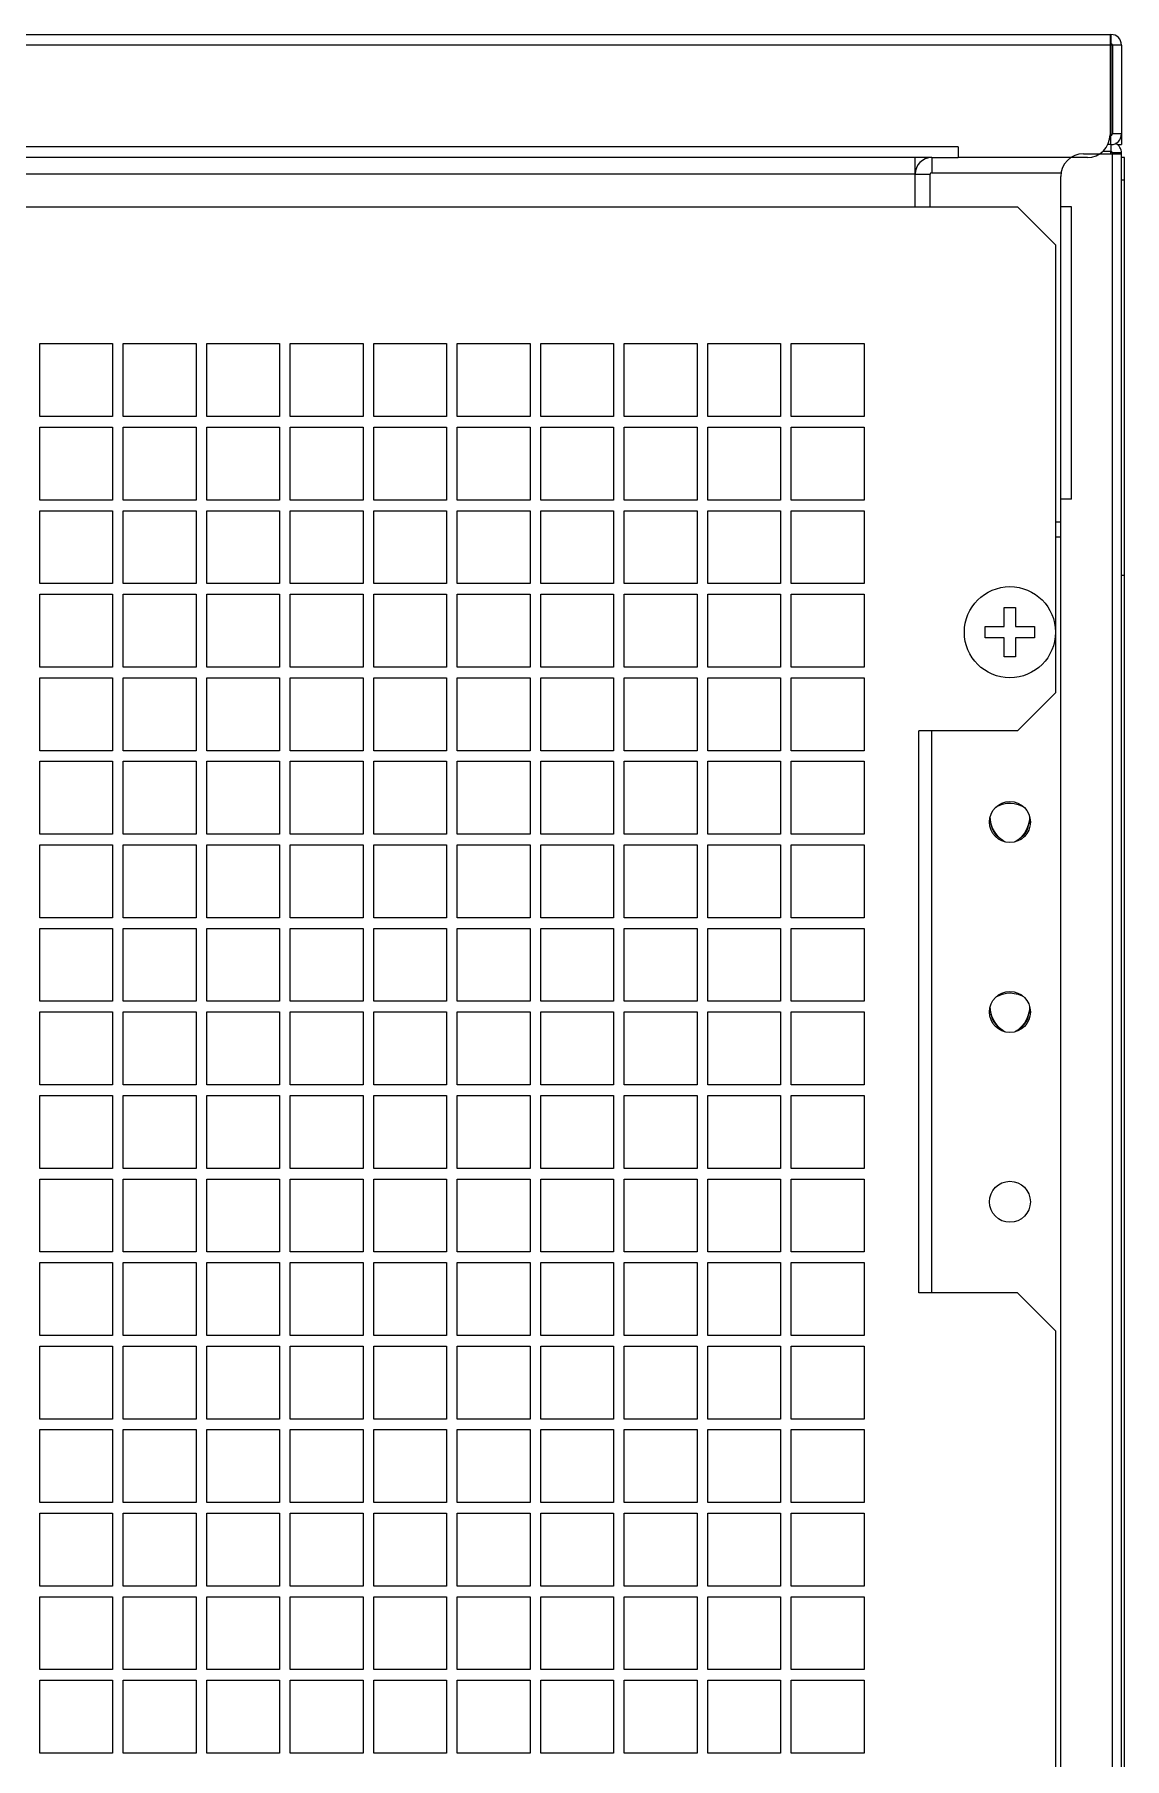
# Model space of a CAD drawing. Header units: millimetres. Extents: x 0 to 191, y 0 to 126.
# Drawn here: x 176.33 to 190.69, y 67.72 to 90.42 of the extents above; entities that cross this region are included whole.
import ezdxf

# ---------------------------------------------------------------- set-up
doc = ezdxf.new("R2010")
doc.units = ezdxf.units.MM
for name, color, linetype in [('2401-00460-M6-12PSTTHC_0', 7, 'Continuous'), ('4212-06586_0', 7, 'Continuous'), ('4212-06592_0', 7, 'Continuous'), ('4212-06607_0', 7, 'Continuous'), ('4212-06611_0', 7, 'Continuous'), ('4212-12590_0', 7, 'Continuous'), ('4212-12608_0', 7, 'Continuous'), ('4212-12662_0', 7, 'Continuous')]:
    doc.layers.add(name, color=color, linetype=linetype)

msp = doc.modelspace()

# ---------------------------------------------------------------- linework, layer by layer
at = {"layer": '2401-00460-M6-12PSTTHC_0', "color": 7, "linetype": 'Continuous'}
for p, q in [((189.105, 82.875), (189.255, 82.875)), ((189.105, 82.625), (189.105, 82.875)), ((189.255, 82.875), (189.255, 82.625)), ((188.855, 82.625), (189.105, 82.625)), ((188.855, 82.475), (188.855, 82.625)), ((189.105, 82.475), (188.855, 82.475)), ((189.105, 82.225), (189.105, 82.475)), ((189.255, 82.625), (189.505, 82.625)), ((189.505, 82.475), (189.255, 82.475)), ((189.255, 82.475), (189.255, 82.225)), ((189.505, 82.625), (189.505, 82.475)), ((189.255, 82.225), (189.105, 82.225)), ((188.928, 80.049), (188.91, 80.05)), ((188.93, 80.037), (188.911, 80.035)), ((189.43, 80.037), (189.449, 80.035)), ((189.432, 80.049), (189.45, 80.05)), ((189.044, 79.841), (189.033, 79.825)), ((189.316, 79.841), (189.327, 79.825)), ((188.928, 77.549), (188.91, 77.55)), ((188.93, 77.537), (188.911, 77.535)), ((189.43, 77.537), (189.449, 77.535)), ((189.432, 77.549), (189.45, 77.55)), ((189.044, 77.341), (189.033, 77.325)), ((189.316, 77.341), (189.327, 77.325))]:
    msp.add_line(p, q, dxfattribs=at)
for points in [[(189.001, 80.251), (189.024, 80.264), (189.081, 80.285), (189.135, 80.297), (189.187, 80.3), (189.238, 80.295), (189.289, 80.282), (189.342, 80.261), (189.359, 80.252)], [(189.11, 79.79), (189.069, 79.819), (189.021, 79.863), (188.984, 79.911), (188.956, 79.962), (188.935, 80.017), (188.923, 80.078), (188.92, 80.119)], [(189.44, 80.119), (189.437, 80.073), (189.422, 80.008), (189.4, 79.952), (189.37, 79.902), (189.333, 79.857), (189.287, 79.815), (189.251, 79.791)], [(189.001, 77.751), (189.024, 77.764), (189.081, 77.785), (189.135, 77.797), (189.187, 77.8), (189.238, 77.795), (189.289, 77.782), (189.342, 77.761), (189.359, 77.752)], [(189.11, 77.29), (189.069, 77.319), (189.021, 77.363), (188.984, 77.411), (188.956, 77.462), (188.935, 77.517), (188.923, 77.578), (188.92, 77.619)], [(189.44, 77.619), (189.437, 77.573), (189.422, 77.508), (189.4, 77.452), (189.37, 77.402), (189.333, 77.357), (189.287, 77.315), (189.251, 77.291)]]:
    msp.add_lwpolyline(points, dxfattribs=at)
msp.add_circle((189.18, 82.55), 0.6, dxfattribs=at)
for centre, start, end in [((189.18, 80.05), 183.0907, 236.9093), ((189.18, 80.05), 303.0907, 356.9093), ((189.18, 77.55), 183.0907, 236.9093), ((189.18, 77.55), 303.0907, 356.9093)]:
    msp.add_arc(centre, 0.25, start, end, dxfattribs=at)
at = {"layer": '4212-06586_0', "color": 7, "linetype": 'Continuous'}
for p, q in [((189.85, 83.8), (189.78, 83.8)), ((188.15, 73.85), (188.15, 81.25))]:
    msp.add_line(p, q, dxfattribs=at)
for centre in [(189.18, 80.05), (189.18, 77.55), (189.18, 75.05)]:
    msp.add_circle(centre, 0.27, dxfattribs=at)
at = {"layer": '4212-06592_0', "color": 7, "linetype": 'Continuous'}
for p, q in [((188.15, 88.8), (188.5, 88.8)), ((188.15, 88.8), (188.15, 88.6)), ((187.93, 88.58), (188.13, 88.58)), ((187.93, 88.15), (187.93, 88.58)), ((188.13, 88.15), (188.13, 88.58)), ((188.15, 88.6), (189.855, 88.6)), ((189.85, 84), (189.78, 84)), ((189.85, 83.8), (189.78, 83.8))]:
    msp.add_line(p, q, dxfattribs=at)
for radius in [0.22, 0.02]:
    msp.add_arc((188.15, 88.58), radius, 90, 180, dxfattribs=at)
at = {"layer": '4212-06607_0', "color": 7, "linetype": 'Continuous'}
for p, q in [((190.15, 88.85), (190.65, 88.85)), ((190.51, 88.88), (190.403, 88.88)), ((190.51, 88.97), (190.51, 88.88)), ((190.65, 88.86), (190.53, 88.86)), ((190.53, 88.86), (190.53, 88.85)), ((190.53, 3.75), (190.53, 88.85)), ((190.65, 3.74), (190.65, 88.86)), ((189.85, 4.05), (189.85, 88.55)), ((189.99, 88.15), (189.85, 88.15)), ((189.99, 84.3), (189.99, 88.15)), ((189.99, 84.3), (189.85, 84.3))]:
    msp.add_line(p, q, dxfattribs=at)
for centre, radius, start, end in [((190.51, 88.86), 0.14, 0, 63.4284), ((190.15, 88.55), 0.3, 90, 180), ((190.51, 88.86), 0.02, 0, 90)]:
    msp.add_arc(centre, radius, start, end, dxfattribs=at)
at = {"layer": '4212-06611_0', "color": 7, "linetype": 'Continuous'}
for p, q in [((190.69, 88.8), (190.65, 88.8)), ((190.69, 3.8), (190.69, 88.8)), ((190.69, 88.5), (190.65, 88.5)), ((190.65, 83.3), (190.69, 83.3))]:
    msp.add_line(p, q, dxfattribs=at)
at = {"layer": '4212-12590_0', "color": 7, "linetype": 'Continuous'}
for p, q in [((187.93, 88.15), (187.93, 88.8)), ((187.93, 88.58), (122.93, 88.58))]:
    msp.add_line(p, q, dxfattribs=at)
at = {"layer": '4212-12608_0', "color": 7, "linetype": 'Continuous'}
for p, q in [((121.58, 88.15), (189.28, 88.15)), ((189.78, 87.65), (189.28, 88.15)), ((189.78, 87.65), (189.78, 81.75)), ((176.4, 86.35), (177.36, 86.35)), ((176.4, 85.39), (176.4, 86.35)), ((177.36, 86.35), (177.36, 85.39)), ((177.5, 86.35), (178.46, 86.35)), ((177.5, 85.39), (177.5, 86.35)), ((178.46, 86.35), (178.46, 85.39)), ((178.6, 86.35), (179.56, 86.35)), ((178.6, 85.39), (178.6, 86.35)), ((179.56, 86.35), (179.56, 85.39)), ((179.7, 86.35), (180.66, 86.35)), ((179.7, 85.39), (179.7, 86.35)), ((180.66, 86.35), (180.66, 85.39)), ((180.8, 86.35), (181.76, 86.35)), ((180.8, 85.39), (180.8, 86.35)), ((181.76, 86.35), (181.76, 85.39)), ((181.9, 86.35), (182.86, 86.35)), ((181.9, 85.39), (181.9, 86.35)), ((182.86, 86.35), (182.86, 85.39)), ((183, 86.35), (183.96, 86.35)), ((183, 85.39), (183, 86.35)), ((183.96, 86.35), (183.96, 85.39)), ((184.1, 86.35), (185.06, 86.35)), ((184.1, 85.39), (184.1, 86.35)), ((185.06, 86.35), (185.06, 85.39)), ((185.2, 86.35), (186.16, 86.35)), ((185.2, 85.39), (185.2, 86.35)), ((186.16, 86.35), (186.16, 85.39)), ((186.3, 86.35), (187.26, 86.35)), ((186.3, 85.39), (186.3, 86.35)), ((187.26, 86.35), (187.26, 85.39)), ((177.36, 85.39), (176.4, 85.39)), ((178.46, 85.39), (177.5, 85.39)), ((179.56, 85.39), (178.6, 85.39)), ((180.66, 85.39), (179.7, 85.39)), ((181.76, 85.39), (180.8, 85.39)), ((182.86, 85.39), (181.9, 85.39)), ((183.96, 85.39), (183, 85.39)), ((185.06, 85.39), (184.1, 85.39)), ((186.16, 85.39), (185.2, 85.39)), ((187.26, 85.39), (186.3, 85.39)), ((176.4, 85.25), (177.36, 85.25)), ((176.4, 84.29), (176.4, 85.25)), ((177.36, 85.25), (177.36, 84.29)), ((177.5, 85.25), (178.46, 85.25)), ((177.5, 84.29), (177.5, 85.25)), ((178.46, 85.25), (178.46, 84.29)), ((178.6, 85.25), (179.56, 85.25)), ((178.6, 84.29), (178.6, 85.25)), ((179.56, 85.25), (179.56, 84.29)), ((179.7, 85.25), (180.66, 85.25)), ((179.7, 84.29), (179.7, 85.25)), ((180.66, 85.25), (180.66, 84.29)), ((180.8, 85.25), (181.76, 85.25)), ((180.8, 84.29), (180.8, 85.25)), ((181.76, 85.25), (181.76, 84.29)), ((181.9, 85.25), (182.86, 85.25)), ((181.9, 84.29), (181.9, 85.25)), ((182.86, 85.25), (182.86, 84.29)), ((183, 85.25), (183.96, 85.25)), ((183, 84.29), (183, 85.25)), ((183.96, 85.25), (183.96, 84.29)), ((184.1, 85.25), (185.06, 85.25)), ((184.1, 84.29), (184.1, 85.25)), ((185.06, 85.25), (185.06, 84.29)), ((185.2, 85.25), (186.16, 85.25)), ((185.2, 84.29), (185.2, 85.25)), ((186.16, 85.25), (186.16, 84.29)), ((186.3, 85.25), (187.26, 85.25)), ((186.3, 84.29), (186.3, 85.25)), ((187.26, 85.25), (187.26, 84.29)), ((177.36, 84.29), (176.4, 84.29)), ((178.46, 84.29), (177.5, 84.29)), ((179.56, 84.29), (178.6, 84.29)), ((180.66, 84.29), (179.7, 84.29)), ((181.76, 84.29), (180.8, 84.29)), ((182.86, 84.29), (181.9, 84.29)), ((183.96, 84.29), (183, 84.29)), ((185.06, 84.29), (184.1, 84.29)), ((186.16, 84.29), (185.2, 84.29)), ((187.26, 84.29), (186.3, 84.29)), ((176.4, 84.15), (177.36, 84.15)), ((176.4, 83.19), (176.4, 84.15)), ((177.36, 84.15), (177.36, 83.19)), ((177.5, 84.15), (178.46, 84.15)), ((177.5, 83.19), (177.5, 84.15)), ((178.46, 84.15), (178.46, 83.19)), ((178.6, 84.15), (179.56, 84.15)), ((178.6, 83.19), (178.6, 84.15)), ((179.56, 84.15), (179.56, 83.19)), ((179.7, 84.15), (180.66, 84.15)), ((179.7, 83.19), (179.7, 84.15)), ((180.66, 84.15), (180.66, 83.19)), ((180.8, 84.15), (181.76, 84.15)), ((180.8, 83.19), (180.8, 84.15)), ((181.76, 84.15), (181.76, 83.19)), ((181.9, 84.15), (182.86, 84.15)), ((181.9, 83.19), (181.9, 84.15)), ((182.86, 84.15), (182.86, 83.19)), ((183, 84.15), (183.96, 84.15)), ((183, 83.19), (183, 84.15)), ((183.96, 84.15), (183.96, 83.19)), ((184.1, 84.15), (185.06, 84.15)), ((184.1, 83.19), (184.1, 84.15)), ((185.06, 84.15), (185.06, 83.19)), ((185.2, 84.15), (186.16, 84.15)), ((185.2, 83.19), (185.2, 84.15)), ((186.16, 84.15), (186.16, 83.19)), ((186.3, 84.15), (187.26, 84.15)), ((186.3, 83.19), (186.3, 84.15)), ((187.26, 84.15), (187.26, 83.19)), ((177.36, 83.19), (176.4, 83.19)), ((178.46, 83.19), (177.5, 83.19)), ((179.56, 83.19), (178.6, 83.19)), ((180.66, 83.19), (179.7, 83.19)), ((181.76, 83.19), (180.8, 83.19)), ((182.86, 83.19), (181.9, 83.19)), ((183.96, 83.19), (183, 83.19)), ((185.06, 83.19), (184.1, 83.19)), ((186.16, 83.19), (185.2, 83.19)), ((187.26, 83.19), (186.3, 83.19)), ((176.4, 83.05), (177.36, 83.05)), ((176.4, 82.09), (176.4, 83.05)), ((177.36, 83.05), (177.36, 82.09)), ((177.5, 83.05), (178.46, 83.05)), ((177.5, 82.09), (177.5, 83.05)), ((178.46, 83.05), (178.46, 82.09)), ((178.6, 83.05), (179.56, 83.05)), ((178.6, 82.09), (178.6, 83.05)), ((179.56, 83.05), (179.56, 82.09)), ((179.7, 83.05), (180.66, 83.05)), ((179.7, 82.09), (179.7, 83.05)), ((180.66, 83.05), (180.66, 82.09)), ((180.8, 83.05), (181.76, 83.05)), ((180.8, 82.09), (180.8, 83.05)), ((181.76, 83.05), (181.76, 82.09)), ((181.9, 83.05), (182.86, 83.05)), ((181.9, 82.09), (181.9, 83.05)), ((182.86, 83.05), (182.86, 82.09)), ((183, 83.05), (183.96, 83.05)), ((183, 82.09), (183, 83.05)), ((183.96, 83.05), (183.96, 82.09)), ((184.1, 83.05), (185.06, 83.05)), ((184.1, 82.09), (184.1, 83.05)), ((185.06, 83.05), (185.06, 82.09)), ((185.2, 83.05), (186.16, 83.05)), ((185.2, 82.09), (185.2, 83.05)), ((186.16, 83.05), (186.16, 82.09)), ((186.3, 83.05), (187.26, 83.05)), ((186.3, 82.09), (186.3, 83.05)), ((187.26, 83.05), (187.26, 82.09)), ((177.36, 82.09), (176.4, 82.09)), ((176.4, 81.95), (177.36, 81.95)), ((176.4, 80.99), (176.4, 81.95)), ((177.36, 81.95), (177.36, 80.99)), ((178.46, 82.09), (177.5, 82.09)), ((177.5, 81.95), (178.46, 81.95)), ((177.5, 80.99), (177.5, 81.95)), ((178.46, 81.95), (178.46, 80.99)), ((179.56, 82.09), (178.6, 82.09)), ((178.6, 81.95), (179.56, 81.95)), ((178.6, 80.99), (178.6, 81.95)), ((179.56, 81.95), (179.56, 80.99)), ((180.66, 82.09), (179.7, 82.09)), ((179.7, 81.95), (180.66, 81.95)), ((179.7, 80.99), (179.7, 81.95)), ((180.66, 81.95), (180.66, 80.99)), ((181.76, 82.09), (180.8, 82.09)), ((180.8, 81.95), (181.76, 81.95)), ((180.8, 80.99), (180.8, 81.95)), ((181.76, 81.95), (181.76, 80.99)), ((182.86, 82.09), (181.9, 82.09)), ((181.9, 81.95), (182.86, 81.95)), ((181.9, 80.99), (181.9, 81.95)), ((182.86, 81.95), (182.86, 80.99)), ((183.96, 82.09), (183, 82.09)), ((183, 81.95), (183.96, 81.95)), ((183, 80.99), (183, 81.95)), ((183.96, 81.95), (183.96, 80.99)), ((185.06, 82.09), (184.1, 82.09)), ((184.1, 81.95), (185.06, 81.95)), ((184.1, 80.99), (184.1, 81.95)), ((185.06, 81.95), (185.06, 80.99)), ((186.16, 82.09), (185.2, 82.09)), ((185.2, 81.95), (186.16, 81.95)), ((185.2, 80.99), (185.2, 81.95)), ((186.16, 81.95), (186.16, 80.99)), ((187.26, 82.09), (186.3, 82.09)), ((186.3, 81.95), (187.26, 81.95)), ((186.3, 80.99), (186.3, 81.95)), ((187.26, 81.95), (187.26, 80.99)), ((189.28, 81.25), (189.78, 81.75)), ((189.28, 81.25), (187.98, 81.25)), ((187.98, 73.85), (187.98, 81.25)), ((177.36, 80.99), (176.4, 80.99)), ((176.4, 80.85), (177.36, 80.85)), ((176.4, 79.89), (176.4, 80.85)), ((177.36, 80.85), (177.36, 79.89)), ((178.46, 80.99), (177.5, 80.99)), ((177.5, 80.85), (178.46, 80.85)), ((177.5, 79.89), (177.5, 80.85)), ((178.46, 80.85), (178.46, 79.89)), ((179.56, 80.99), (178.6, 80.99)), ((178.6, 80.85), (179.56, 80.85)), ((178.6, 79.89), (178.6, 80.85)), ((179.56, 80.85), (179.56, 79.89)), ((180.66, 80.99), (179.7, 80.99)), ((179.7, 80.85), (180.66, 80.85)), ((179.7, 79.89), (179.7, 80.85)), ((180.66, 80.85), (180.66, 79.89)), ((181.76, 80.99), (180.8, 80.99)), ((180.8, 80.85), (181.76, 80.85)), ((180.8, 79.89), (180.8, 80.85)), ((181.76, 80.85), (181.76, 79.89)), ((182.86, 80.99), (181.9, 80.99)), ((181.9, 80.85), (182.86, 80.85)), ((181.9, 79.89), (181.9, 80.85)), ((182.86, 80.85), (182.86, 79.89)), ((183.96, 80.99), (183, 80.99)), ((183, 80.85), (183.96, 80.85)), ((183, 79.89), (183, 80.85)), ((183.96, 80.85), (183.96, 79.89)), ((185.06, 80.99), (184.1, 80.99)), ((184.1, 80.85), (185.06, 80.85)), ((184.1, 79.89), (184.1, 80.85)), ((185.06, 80.85), (185.06, 79.89)), ((186.16, 80.99), (185.2, 80.99)), ((185.2, 80.85), (186.16, 80.85)), ((185.2, 79.89), (185.2, 80.85)), ((186.16, 80.85), (186.16, 79.89)), ((187.26, 80.99), (186.3, 80.99)), ((186.3, 80.85), (187.26, 80.85)), ((186.3, 79.89), (186.3, 80.85)), ((187.26, 80.85), (187.26, 79.89)), ((177.36, 79.89), (176.4, 79.89)), ((176.4, 79.75), (177.36, 79.75)), ((176.4, 78.79), (176.4, 79.75)), ((177.36, 79.75), (177.36, 78.79)), ((178.46, 79.89), (177.5, 79.89)), ((177.5, 79.75), (178.46, 79.75)), ((177.5, 78.79), (177.5, 79.75)), ((178.46, 79.75), (178.46, 78.79)), ((179.56, 79.89), (178.6, 79.89)), ((178.6, 79.75), (179.56, 79.75)), ((178.6, 78.79), (178.6, 79.75)), ((179.56, 79.75), (179.56, 78.79)), ((180.66, 79.89), (179.7, 79.89)), ((179.7, 79.75), (180.66, 79.75)), ((179.7, 78.79), (179.7, 79.75)), ((180.66, 79.75), (180.66, 78.79)), ((181.76, 79.89), (180.8, 79.89)), ((180.8, 79.75), (181.76, 79.75)), ((180.8, 78.79), (180.8, 79.75)), ((181.76, 79.75), (181.76, 78.79)), ((182.86, 79.89), (181.9, 79.89)), ((181.9, 79.75), (182.86, 79.75)), ((181.9, 78.79), (181.9, 79.75)), ((182.86, 79.75), (182.86, 78.79)), ((183.96, 79.89), (183, 79.89)), ((183, 79.75), (183.96, 79.75)), ((183, 78.79), (183, 79.75)), ((183.96, 79.75), (183.96, 78.79)), ((185.06, 79.89), (184.1, 79.89)), ((184.1, 79.75), (185.06, 79.75)), ((184.1, 78.79), (184.1, 79.75)), ((185.06, 79.75), (185.06, 78.79)), ((186.16, 79.89), (185.2, 79.89)), ((185.2, 79.75), (186.16, 79.75)), ((185.2, 78.79), (185.2, 79.75)), ((186.16, 79.75), (186.16, 78.79)), ((187.26, 79.89), (186.3, 79.89)), ((186.3, 79.75), (187.26, 79.75)), ((186.3, 78.79), (186.3, 79.75)), ((187.26, 79.75), (187.26, 78.79)), ((177.36, 78.79), (176.4, 78.79)), ((178.46, 78.79), (177.5, 78.79)), ((179.56, 78.79), (178.6, 78.79)), ((180.66, 78.79), (179.7, 78.79)), ((181.76, 78.79), (180.8, 78.79)), ((182.86, 78.79), (181.9, 78.79)), ((183.96, 78.79), (183, 78.79)), ((185.06, 78.79), (184.1, 78.79)), ((186.16, 78.79), (185.2, 78.79)), ((187.26, 78.79), (186.3, 78.79)), ((176.4, 78.65), (177.36, 78.65)), ((176.4, 77.69), (176.4, 78.65)), ((177.36, 78.65), (177.36, 77.69)), ((177.5, 78.65), (178.46, 78.65)), ((177.5, 77.69), (177.5, 78.65)), ((178.46, 78.65), (178.46, 77.69)), ((178.6, 78.65), (179.56, 78.65)), ((178.6, 77.69), (178.6, 78.65)), ((179.56, 78.65), (179.56, 77.69)), ((179.7, 78.65), (180.66, 78.65)), ((179.7, 77.69), (179.7, 78.65)), ((180.66, 78.65), (180.66, 77.69)), ((180.8, 78.65), (181.76, 78.65)), ((180.8, 77.69), (180.8, 78.65)), ((181.76, 78.65), (181.76, 77.69)), ((181.9, 78.65), (182.86, 78.65)), ((181.9, 77.69), (181.9, 78.65)), ((182.86, 78.65), (182.86, 77.69)), ((183, 78.65), (183.96, 78.65)), ((183, 77.69), (183, 78.65)), ((183.96, 78.65), (183.96, 77.69)), ((184.1, 78.65), (185.06, 78.65)), ((184.1, 77.69), (184.1, 78.65)), ((185.06, 78.65), (185.06, 77.69)), ((185.2, 78.65), (186.16, 78.65)), ((185.2, 77.69), (185.2, 78.65)), ((186.16, 78.65), (186.16, 77.69)), ((186.3, 78.65), (187.26, 78.65)), ((186.3, 77.69), (186.3, 78.65)), ((187.26, 78.65), (187.26, 77.69)), ((177.36, 77.69), (176.4, 77.69)), ((178.46, 77.69), (177.5, 77.69)), ((179.56, 77.69), (178.6, 77.69)), ((180.66, 77.69), (179.7, 77.69)), ((181.76, 77.69), (180.8, 77.69)), ((182.86, 77.69), (181.9, 77.69)), ((183.96, 77.69), (183, 77.69)), ((185.06, 77.69), (184.1, 77.69)), ((186.16, 77.69), (185.2, 77.69)), ((187.26, 77.69), (186.3, 77.69)), ((176.4, 77.55), (177.36, 77.55)), ((176.4, 76.59), (176.4, 77.55)), ((177.36, 77.55), (177.36, 76.59)), ((177.5, 77.55), (178.46, 77.55)), ((177.5, 76.59), (177.5, 77.55)), ((178.46, 77.55), (178.46, 76.59)), ((178.6, 77.55), (179.56, 77.55)), ((178.6, 76.59), (178.6, 77.55)), ((179.56, 77.55), (179.56, 76.59)), ((179.7, 77.55), (180.66, 77.55)), ((179.7, 76.59), (179.7, 77.55)), ((180.66, 77.55), (180.66, 76.59)), ((180.8, 77.55), (181.76, 77.55)), ((180.8, 76.59), (180.8, 77.55)), ((181.76, 77.55), (181.76, 76.59)), ((181.9, 77.55), (182.86, 77.55)), ((181.9, 76.59), (181.9, 77.55)), ((182.86, 77.55), (182.86, 76.59)), ((183, 77.55), (183.96, 77.55)), ((183, 76.59), (183, 77.55)), ((183.96, 77.55), (183.96, 76.59)), ((184.1, 77.55), (185.06, 77.55)), ((184.1, 76.59), (184.1, 77.55)), ((185.06, 77.55), (185.06, 76.59)), ((185.2, 77.55), (186.16, 77.55)), ((185.2, 76.59), (185.2, 77.55)), ((186.16, 77.55), (186.16, 76.59)), ((186.3, 77.55), (187.26, 77.55)), ((186.3, 76.59), (186.3, 77.55)), ((187.26, 77.55), (187.26, 76.59)), ((177.36, 76.59), (176.4, 76.59)), ((178.46, 76.59), (177.5, 76.59)), ((179.56, 76.59), (178.6, 76.59)), ((180.66, 76.59), (179.7, 76.59)), ((181.76, 76.59), (180.8, 76.59)), ((182.86, 76.59), (181.9, 76.59)), ((183.96, 76.59), (183, 76.59)), ((185.06, 76.59), (184.1, 76.59)), ((186.16, 76.59), (185.2, 76.59)), ((187.26, 76.59), (186.3, 76.59)), ((176.4, 76.45), (177.36, 76.45)), ((176.4, 75.49), (176.4, 76.45)), ((177.36, 76.45), (177.36, 75.49)), ((177.5, 76.45), (178.46, 76.45)), ((177.5, 75.49), (177.5, 76.45)), ((178.46, 76.45), (178.46, 75.49)), ((178.6, 76.45), (179.56, 76.45)), ((178.6, 75.49), (178.6, 76.45)), ((179.56, 76.45), (179.56, 75.49)), ((179.7, 76.45), (180.66, 76.45)), ((179.7, 75.49), (179.7, 76.45)), ((180.66, 76.45), (180.66, 75.49)), ((180.8, 76.45), (181.76, 76.45)), ((180.8, 75.49), (180.8, 76.45)), ((181.76, 76.45), (181.76, 75.49)), ((181.9, 76.45), (182.86, 76.45)), ((181.9, 75.49), (181.9, 76.45)), ((182.86, 76.45), (182.86, 75.49)), ((183, 76.45), (183.96, 76.45)), ((183, 75.49), (183, 76.45)), ((183.96, 76.45), (183.96, 75.49)), ((184.1, 76.45), (185.06, 76.45)), ((184.1, 75.49), (184.1, 76.45)), ((185.06, 76.45), (185.06, 75.49)), ((185.2, 76.45), (186.16, 76.45)), ((185.2, 75.49), (185.2, 76.45)), ((186.16, 76.45), (186.16, 75.49)), ((186.3, 76.45), (187.26, 76.45)), ((186.3, 75.49), (186.3, 76.45)), ((187.26, 76.45), (187.26, 75.49)), ((177.36, 75.49), (176.4, 75.49)), ((178.46, 75.49), (177.5, 75.49)), ((179.56, 75.49), (178.6, 75.49)), ((180.66, 75.49), (179.7, 75.49)), ((181.76, 75.49), (180.8, 75.49)), ((182.86, 75.49), (181.9, 75.49)), ((183.96, 75.49), (183, 75.49)), ((185.06, 75.49), (184.1, 75.49)), ((186.16, 75.49), (185.2, 75.49)), ((187.26, 75.49), (186.3, 75.49)), ((176.4, 75.35), (177.36, 75.35)), ((176.4, 74.39), (176.4, 75.35)), ((177.36, 75.35), (177.36, 74.39)), ((177.5, 75.35), (178.46, 75.35)), ((177.5, 74.39), (177.5, 75.35)), ((178.46, 75.35), (178.46, 74.39)), ((178.6, 75.35), (179.56, 75.35)), ((178.6, 74.39), (178.6, 75.35)), ((179.56, 75.35), (179.56, 74.39)), ((179.7, 75.35), (180.66, 75.35)), ((179.7, 74.39), (179.7, 75.35)), ((180.66, 75.35), (180.66, 74.39)), ((180.8, 75.35), (181.76, 75.35)), ((180.8, 74.39), (180.8, 75.35)), ((181.76, 75.35), (181.76, 74.39)), ((181.9, 75.35), (182.86, 75.35)), ((181.9, 74.39), (181.9, 75.35)), ((182.86, 75.35), (182.86, 74.39)), ((183, 75.35), (183.96, 75.35)), ((183, 74.39), (183, 75.35)), ((183.96, 75.35), (183.96, 74.39)), ((184.1, 75.35), (185.06, 75.35)), ((184.1, 74.39), (184.1, 75.35)), ((185.06, 75.35), (185.06, 74.39)), ((185.2, 75.35), (186.16, 75.35)), ((185.2, 74.39), (185.2, 75.35)), ((186.16, 75.35), (186.16, 74.39)), ((186.3, 75.35), (187.26, 75.35)), ((186.3, 74.39), (186.3, 75.35)), ((187.26, 75.35), (187.26, 74.39)), ((177.36, 74.39), (176.4, 74.39)), ((176.4, 74.25), (177.36, 74.25)), ((176.4, 73.29), (176.4, 74.25)), ((177.36, 74.25), (177.36, 73.29)), ((178.46, 74.39), (177.5, 74.39)), ((177.5, 74.25), (178.46, 74.25)), ((177.5, 73.29), (177.5, 74.25)), ((178.46, 74.25), (178.46, 73.29)), ((179.56, 74.39), (178.6, 74.39)), ((178.6, 74.25), (179.56, 74.25)), ((178.6, 73.29), (178.6, 74.25)), ((179.56, 74.25), (179.56, 73.29)), ((180.66, 74.39), (179.7, 74.39)), ((179.7, 74.25), (180.66, 74.25)), ((179.7, 73.29), (179.7, 74.25)), ((180.66, 74.25), (180.66, 73.29)), ((181.76, 74.39), (180.8, 74.39)), ((180.8, 74.25), (181.76, 74.25)), ((180.8, 73.29), (180.8, 74.25)), ((181.76, 74.25), (181.76, 73.29)), ((182.86, 74.39), (181.9, 74.39)), ((181.9, 74.25), (182.86, 74.25)), ((181.9, 73.29), (181.9, 74.25)), ((182.86, 74.25), (182.86, 73.29)), ((183.96, 74.39), (183, 74.39)), ((183, 74.25), (183.96, 74.25)), ((183, 73.29), (183, 74.25)), ((183.96, 74.25), (183.96, 73.29)), ((185.06, 74.39), (184.1, 74.39)), ((184.1, 74.25), (185.06, 74.25)), ((184.1, 73.29), (184.1, 74.25)), ((185.06, 74.25), (185.06, 73.29)), ((186.16, 74.39), (185.2, 74.39)), ((185.2, 74.25), (186.16, 74.25)), ((185.2, 73.29), (185.2, 74.25)), ((186.16, 74.25), (186.16, 73.29)), ((187.26, 74.39), (186.3, 74.39)), ((186.3, 74.25), (187.26, 74.25)), ((186.3, 73.29), (186.3, 74.25)), ((187.26, 74.25), (187.26, 73.29)), ((189.28, 73.85), (187.98, 73.85)), ((189.78, 73.35), (189.28, 73.85)), ((189.78, 73.35), (189.78, 59.05)), ((177.36, 73.29), (176.4, 73.29)), ((176.4, 73.15), (177.36, 73.15)), ((176.4, 72.19), (176.4, 73.15)), ((177.36, 73.15), (177.36, 72.19)), ((178.46, 73.29), (177.5, 73.29)), ((177.5, 73.15), (178.46, 73.15)), ((177.5, 72.19), (177.5, 73.15)), ((178.46, 73.15), (178.46, 72.19)), ((179.56, 73.29), (178.6, 73.29)), ((178.6, 73.15), (179.56, 73.15)), ((178.6, 72.19), (178.6, 73.15)), ((179.56, 73.15), (179.56, 72.19)), ((180.66, 73.29), (179.7, 73.29)), ((179.7, 73.15), (180.66, 73.15)), ((179.7, 72.19), (179.7, 73.15)), ((180.66, 73.15), (180.66, 72.19)), ((181.76, 73.29), (180.8, 73.29)), ((180.8, 73.15), (181.76, 73.15)), ((180.8, 72.19), (180.8, 73.15)), ((181.76, 73.15), (181.76, 72.19)), ((182.86, 73.29), (181.9, 73.29)), ((181.9, 73.15), (182.86, 73.15)), ((181.9, 72.19), (181.9, 73.15)), ((182.86, 73.15), (182.86, 72.19)), ((183.96, 73.29), (183, 73.29)), ((183, 73.15), (183.96, 73.15)), ((183, 72.19), (183, 73.15)), ((183.96, 73.15), (183.96, 72.19)), ((185.06, 73.29), (184.1, 73.29)), ((184.1, 73.15), (185.06, 73.15)), ((184.1, 72.19), (184.1, 73.15)), ((185.06, 73.15), (185.06, 72.19)), ((186.16, 73.29), (185.2, 73.29)), ((185.2, 73.15), (186.16, 73.15)), ((185.2, 72.19), (185.2, 73.15)), ((186.16, 73.15), (186.16, 72.19)), ((187.26, 73.29), (186.3, 73.29)), ((186.3, 73.15), (187.26, 73.15)), ((186.3, 72.19), (186.3, 73.15)), ((187.26, 73.15), (187.26, 72.19)), ((177.36, 72.19), (176.4, 72.19)), ((178.46, 72.19), (177.5, 72.19)), ((179.56, 72.19), (178.6, 72.19)), ((180.66, 72.19), (179.7, 72.19)), ((181.76, 72.19), (180.8, 72.19)), ((182.86, 72.19), (181.9, 72.19)), ((183.96, 72.19), (183, 72.19)), ((185.06, 72.19), (184.1, 72.19)), ((186.16, 72.19), (185.2, 72.19)), ((187.26, 72.19), (186.3, 72.19)), ((176.4, 72.05), (177.36, 72.05)), ((176.4, 71.09), (176.4, 72.05)), ((177.36, 72.05), (177.36, 71.09)), ((177.5, 72.05), (178.46, 72.05)), ((177.5, 71.09), (177.5, 72.05)), ((178.46, 72.05), (178.46, 71.09)), ((178.6, 72.05), (179.56, 72.05)), ((178.6, 71.09), (178.6, 72.05)), ((179.56, 72.05), (179.56, 71.09)), ((179.7, 72.05), (180.66, 72.05)), ((179.7, 71.09), (179.7, 72.05)), ((180.66, 72.05), (180.66, 71.09)), ((180.8, 72.05), (181.76, 72.05)), ((180.8, 71.09), (180.8, 72.05)), ((181.76, 72.05), (181.76, 71.09)), ((181.9, 72.05), (182.86, 72.05)), ((181.9, 71.09), (181.9, 72.05)), ((182.86, 72.05), (182.86, 71.09)), ((183, 72.05), (183.96, 72.05)), ((183, 71.09), (183, 72.05)), ((183.96, 72.05), (183.96, 71.09)), ((184.1, 72.05), (185.06, 72.05)), ((184.1, 71.09), (184.1, 72.05)), ((185.06, 72.05), (185.06, 71.09)), ((185.2, 72.05), (186.16, 72.05)), ((185.2, 71.09), (185.2, 72.05)), ((186.16, 72.05), (186.16, 71.09)), ((186.3, 72.05), (187.26, 72.05)), ((186.3, 71.09), (186.3, 72.05)), ((187.26, 72.05), (187.26, 71.09)), ((177.36, 71.09), (176.4, 71.09)), ((178.46, 71.09), (177.5, 71.09)), ((179.56, 71.09), (178.6, 71.09)), ((180.66, 71.09), (179.7, 71.09)), ((181.76, 71.09), (180.8, 71.09)), ((182.86, 71.09), (181.9, 71.09)), ((183.96, 71.09), (183, 71.09)), ((185.06, 71.09), (184.1, 71.09)), ((186.16, 71.09), (185.2, 71.09)), ((187.26, 71.09), (186.3, 71.09)), ((176.4, 70.95), (177.36, 70.95)), ((176.4, 69.99), (176.4, 70.95)), ((177.36, 70.95), (177.36, 69.99)), ((177.5, 70.95), (178.46, 70.95)), ((177.5, 69.99), (177.5, 70.95)), ((178.46, 70.95), (178.46, 69.99)), ((178.6, 70.95), (179.56, 70.95)), ((178.6, 69.99), (178.6, 70.95)), ((179.56, 70.95), (179.56, 69.99)), ((179.7, 70.95), (180.66, 70.95)), ((179.7, 69.99), (179.7, 70.95)), ((180.66, 70.95), (180.66, 69.99)), ((180.8, 70.95), (181.76, 70.95)), ((180.8, 69.99), (180.8, 70.95)), ((181.76, 70.95), (181.76, 69.99)), ((181.9, 70.95), (182.86, 70.95)), ((181.9, 69.99), (181.9, 70.95)), ((182.86, 70.95), (182.86, 69.99)), ((183, 70.95), (183.96, 70.95)), ((183, 69.99), (183, 70.95)), ((183.96, 70.95), (183.96, 69.99)), ((184.1, 70.95), (185.06, 70.95)), ((184.1, 69.99), (184.1, 70.95)), ((185.06, 70.95), (185.06, 69.99)), ((185.2, 70.95), (186.16, 70.95)), ((185.2, 69.99), (185.2, 70.95)), ((186.16, 70.95), (186.16, 69.99)), ((186.3, 70.95), (187.26, 70.95)), ((186.3, 69.99), (186.3, 70.95)), ((187.26, 70.95), (187.26, 69.99)), ((177.36, 69.99), (176.4, 69.99)), ((178.46, 69.99), (177.5, 69.99)), ((179.56, 69.99), (178.6, 69.99)), ((180.66, 69.99), (179.7, 69.99)), ((181.76, 69.99), (180.8, 69.99)), ((182.86, 69.99), (181.9, 69.99)), ((183.96, 69.99), (183, 69.99)), ((185.06, 69.99), (184.1, 69.99)), ((186.16, 69.99), (185.2, 69.99)), ((187.26, 69.99), (186.3, 69.99)), ((176.4, 69.85), (177.36, 69.85)), ((176.4, 68.89), (176.4, 69.85)), ((177.36, 69.85), (177.36, 68.89)), ((177.5, 69.85), (178.46, 69.85)), ((177.5, 68.89), (177.5, 69.85)), ((178.46, 69.85), (178.46, 68.89)), ((178.6, 69.85), (179.56, 69.85)), ((178.6, 68.89), (178.6, 69.85)), ((179.56, 69.85), (179.56, 68.89)), ((179.7, 69.85), (180.66, 69.85)), ((179.7, 68.89), (179.7, 69.85)), ((180.66, 69.85), (180.66, 68.89)), ((180.8, 69.85), (181.76, 69.85)), ((180.8, 68.89), (180.8, 69.85)), ((181.76, 69.85), (181.76, 68.89)), ((181.9, 69.85), (182.86, 69.85)), ((181.9, 68.89), (181.9, 69.85)), ((182.86, 69.85), (182.86, 68.89)), ((183, 69.85), (183.96, 69.85)), ((183, 68.89), (183, 69.85)), ((183.96, 69.85), (183.96, 68.89)), ((184.1, 69.85), (185.06, 69.85)), ((184.1, 68.89), (184.1, 69.85)), ((185.06, 69.85), (185.06, 68.89)), ((185.2, 69.85), (186.16, 69.85)), ((185.2, 68.89), (185.2, 69.85)), ((186.16, 69.85), (186.16, 68.89)), ((186.3, 69.85), (187.26, 69.85)), ((186.3, 68.89), (186.3, 69.85)), ((187.26, 69.85), (187.26, 68.89)), ((177.36, 68.89), (176.4, 68.89)), ((178.46, 68.89), (177.5, 68.89)), ((179.56, 68.89), (178.6, 68.89)), ((180.66, 68.89), (179.7, 68.89)), ((181.76, 68.89), (180.8, 68.89)), ((182.86, 68.89), (181.9, 68.89)), ((183.96, 68.89), (183, 68.89)), ((185.06, 68.89), (184.1, 68.89)), ((186.16, 68.89), (185.2, 68.89)), ((187.26, 68.89), (186.3, 68.89)), ((176.4, 68.75), (177.36, 68.75)), ((176.4, 67.79), (176.4, 68.75)), ((177.36, 68.75), (177.36, 67.79)), ((177.5, 68.75), (178.46, 68.75)), ((177.5, 67.79), (177.5, 68.75)), ((178.46, 68.75), (178.46, 67.79)), ((178.6, 68.75), (179.56, 68.75)), ((178.6, 67.79), (178.6, 68.75)), ((179.56, 68.75), (179.56, 67.79)), ((179.7, 68.75), (180.66, 68.75)), ((179.7, 67.79), (179.7, 68.75)), ((180.66, 68.75), (180.66, 67.79)), ((180.8, 68.75), (181.76, 68.75)), ((180.8, 67.79), (180.8, 68.75)), ((181.76, 68.75), (181.76, 67.79)), ((181.9, 68.75), (182.86, 68.75)), ((181.9, 67.79), (181.9, 68.75)), ((182.86, 68.75), (182.86, 67.79)), ((183, 68.75), (183.96, 68.75)), ((183, 67.79), (183, 68.75)), ((183.96, 68.75), (183.96, 67.79)), ((184.1, 68.75), (185.06, 68.75)), ((184.1, 67.79), (184.1, 68.75)), ((185.06, 68.75), (185.06, 67.79)), ((185.2, 68.75), (186.16, 68.75)), ((185.2, 67.79), (185.2, 68.75)), ((186.16, 68.75), (186.16, 67.79)), ((186.3, 68.75), (187.26, 68.75)), ((186.3, 67.79), (186.3, 68.75)), ((187.26, 68.75), (187.26, 67.79)), ((177.36, 67.79), (176.4, 67.79)), ((178.46, 67.79), (177.5, 67.79)), ((179.56, 67.79), (178.6, 67.79)), ((180.66, 67.79), (179.7, 67.79)), ((181.76, 67.79), (180.8, 67.79)), ((182.86, 67.79), (181.9, 67.79)), ((183.96, 67.79), (183, 67.79)), ((185.06, 67.79), (184.1, 67.79)), ((186.16, 67.79), (185.2, 67.79)), ((187.26, 67.79), (186.3, 67.79))]:
    msp.add_line(p, q, dxfattribs=at)
at = {"layer": '4212-12662_0', "color": 7, "linetype": 'Continuous'}
for p, q in [((120.64, 90.42), (190.51, 90.42)), ((190.5, 90.42), (190.5, 89.1)), ((190.51, 90.42), (190.51, 90.3)), ((190.5, 90.28), (120.65, 90.28)), ((190.51, 90.3), (190.5, 90.3)), ((190.5, 90.28), (190.51, 90.28)), ((190.51, 90.29), (190.51, 89.09)), ((190.65, 90.28), (190.53, 90.28)), ((190.53, 90.28), (190.53, 89.11)), ((190.65, 90.28), (190.65, 88.97)), ((190.51, 89.09), (190.5, 89.09)), ((190.51, 88.97), (190.51, 89.09)), ((190.65, 89.11), (190.53, 89.11)), ((188.5, 88.94), (122.65, 88.94)), ((188.15, 88.8), (122.71, 88.8)), ((188.5, 88.94), (188.5, 88.8)), ((190.2, 88.8), (188.5, 88.8)), ((190.51, 88.97), (190.47, 88.97)), ((190.51, 88.85), (190.51, 88.88)), ((190.596, 88.97), (190.65, 88.97))]:
    msp.add_line(p, q, dxfattribs=at)
for centre, radius, start, end in [((190.51, 90.28), 0.14, 0, 90), ((190.51, 90.28), 0.02, 0, 90), ((190.2, 89.1), 0.3, 270, 0), ((190.51, 89.11), 0.14, 270, 0), ((190.51, 89.11), 0.02, 270, 0)]:
    msp.add_arc(centre, radius, start, end, dxfattribs=at)

doc.saveas('drawing.dxf')
